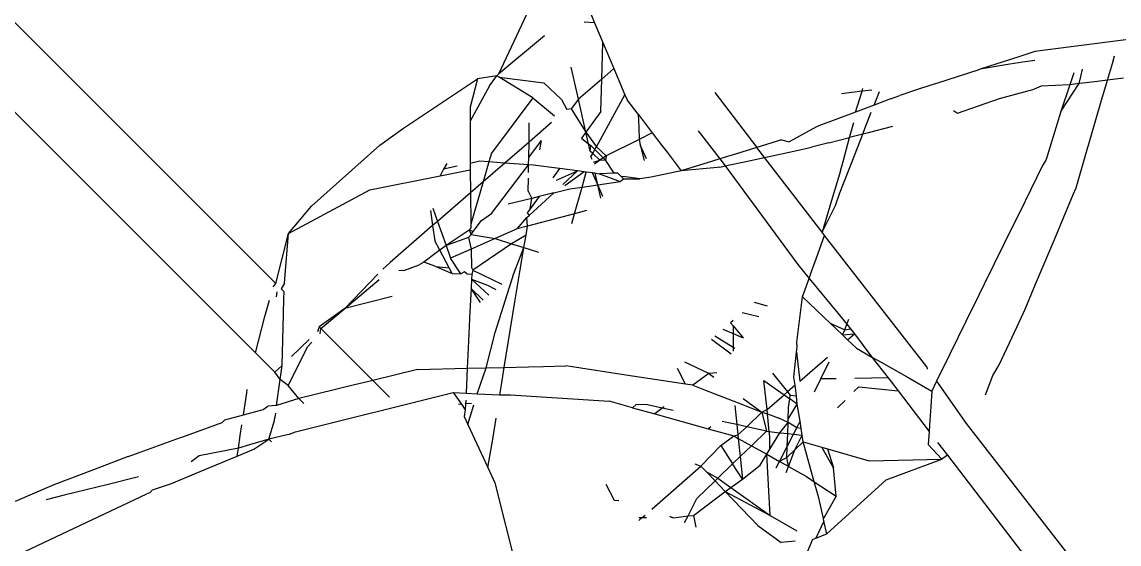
# Model space of a CAD drawing. Header units: inches. Extents: x 3324238 to 135265466, y -1036581 to 20094598.
# Drawn here: x 3354732.198 to 3354732.715, y -519084.361 to -519084.115 of the extents above; entities that cross this region are included whole.
import ezdxf

# ---------------------------------------------------------------- set-up
doc = ezdxf.new("R2010")
doc.units = ezdxf.units.IN
doc.header["$MEASUREMENT"] = 0
doc.layers.add('FURNITURE', color=32, linetype='Continuous', lineweight=13)

msp = doc.modelspace()

# ---------------------------------------------------------------- linework, layer by layer
for p, q in [((3354732.30849, -519084.27058, 0.00267), (3354730.67133, -519082.63358, 0.00267)), ((3354732.31799, -519084.23783, 0.00267), (3354730.72005, -519082.64008, 0.00267)), ((3354732.42302, -519084.13899, 0.00267), (3354732.43984, -519084.10308, 0.00267)), ((3354732.46525, -519084.10813, 0.00267), (3354732.46813, -519084.11494, 0.00267)), ((3354732.46813, -519084.11494, 0.00267), (3354732.46331, -519084.11473, 0.00267)), ((3354732.46813, -519084.11494, 0.00267), (3354732.47202, -519084.12418, 0.00267)), ((3354732.44463, -519084.12106, 0.00267), (3354732.42302, -519084.13899, 0.00267)), ((3354732.73679, -519084.12058, 0.00267), (3354732.67559, -519084.1285, 0.00267)), ((3354732.47152, -519084.14152, 0.00267), (3354732.47202, -519084.12418, 0.00267)), ((3354732.47202, -519084.12418, 0.00267), (3354732.47724, -519084.13657, 0.00267)), ((3354732.66791, -519084.131, 0.00267), (3354732.64973, -519084.13689, 0.00267)), ((3354732.6699, -519084.13359, 0.00267), (3354732.66378, -519084.13444, 0.00267)), ((3354732.66892, -519084.13067, 0.00267), (3354732.66791, -519084.131, 0.00267)), ((3354732.67559, -519084.1285, 0.00267), (3354732.66892, -519084.13067, 0.00267)), ((3354732.6755, -519084.13281, 0.00267), (3354732.6699, -519084.13359, 0.00267)), ((3354732.71204, -519084.13416, 0.00267), (3354732.71308, -519084.13061, 0.00267)), ((3354732.45976, -519084.14747, 0.00267), (3354732.45709, -519084.13589, 0.00267)), ((3354732.47724, -519084.13657, 0.00267), (3354732.47152, -519084.14152, 0.00267)), ((3354732.47724, -519084.13657, 0.00267), (3354732.48245, -519084.14892, 0.00267)), ((3354732.6486, -519084.13726, 0.00267), (3354732.62973, -519084.14338, 0.00267)), ((3354732.64973, -519084.13689, 0.00267), (3354732.6486, -519084.13726, 0.00267)), ((3354732.66378, -519084.13444, 0.00267), (3354732.64973, -519084.13689, 0.00267)), ((3354732.69394, -519084.13849, 0.00267), (3354732.69202, -519084.14414, 0.00267)), ((3354732.69721, -519084.14021, 0.00267), (3354732.69794, -519084.13684, 0.00267)), ((3354732.70977, -519084.14195, 0.00267), (3354732.71204, -519084.13416, 0.00267)), ((3354732.37814, -519084.16458, 0.00267), (3354732.41302, -519084.14135, 0.00267)), ((3354732.41302, -519084.14135, 0.00267), (3354732.40961, -519084.1548, 0.00267)), ((3354732.42205, -519084.13989, 0.00267), (3354732.41302, -519084.14135, 0.00267)), ((3354732.41873, -519084.14473, 0.00267), (3354732.42205, -519084.13989, 0.00267)), ((3354732.42205, -519084.13989, 0.00267), (3354732.42302, -519084.13899, 0.00267)), ((3354732.42323, -519084.14062, 0.00267), (3354732.42205, -519084.13989, 0.00267)), ((3354732.43906, -519084.15039, 0.00267), (3354732.42323, -519084.14062, 0.00267)), ((3354732.42323, -519084.14062, 0.00267), (3354732.44419, -519084.14324, 0.00267)), ((3354732.44419, -519084.14324, 0.00267), (3354732.45262, -519084.15108, 0.00267)), ((3354732.47152, -519084.14152, 0.00267), (3354732.46056, -519084.15102, 0.00267)), ((3354732.47108, -519084.15678, 0.00267), (3354732.47152, -519084.14152, 0.00267)), ((3354732.62853, -519084.14377, 0.00267), (3354732.62118, -519084.14616, 0.00267)), ((3354732.62973, -519084.14338, 0.00267), (3354732.62853, -519084.14377, 0.00267)), ((3354732.68771, -519084.1568, 0.00267), (3354732.69647, -519084.14359, 0.00267)), ((3354732.69647, -519084.14359, 0.00267), (3354732.69202, -519084.14414, 0.00267)), ((3354732.69647, -519084.14359, 0.00267), (3354732.69721, -519084.14021, 0.00267)), ((3354732.69951, -519084.14322, 0.00267), (3354732.69647, -519084.14359, 0.00267)), ((3354732.70359, -519084.14271, 0.00267), (3354732.69951, -519084.14322, 0.00267)), ((3354732.70977, -519084.14195, 0.00267), (3354732.70359, -519084.14271, 0.00267)), ((3354732.70668, -519084.15255, 0.00267), (3354732.70977, -519084.14195, 0.00267)), ((3354732.71731, -519084.14103, 0.00267), (3354732.70977, -519084.14195, 0.00267)), ((3354732.41873, -519084.14473, 0.00267), (3354732.40958, -519084.1613, 0.00267)), ((3354732.46056, -519084.15102, 0.00267), (3354732.45976, -519084.14747, 0.00267)), ((3354732.469, -519084.17337, 0.00267), (3354732.48245, -519084.14892, 0.00267)), ((3354732.48245, -519084.14892, 0.00267), (3354732.48344, -519084.15127, 0.00267)), ((3354732.52473, -519084.14777, 0.00267), (3354732.54465, -519084.17373, 0.00267)), ((3354732.59412, -519084.14726, 0.00267), (3354732.58451, -519084.14849, 0.00267)), ((3354732.59102, -519084.15704, 0.00267), (3354732.59412, -519084.14726, 0.00267)), ((3354732.59412, -519084.14726, 0.00267), (3354732.59457, -519084.14586, 0.00267)), ((3354732.5988, -519084.14667, 0.00267), (3354732.59412, -519084.14726, 0.00267)), ((3354732.59979, -519084.15373, 0.00267), (3354732.60228, -519084.14733, 0.00267)), ((3354732.62118, -519084.14616, 0.00267), (3354732.61188, -519084.14917, 0.00267)), ((3354732.65883, -519084.15059, 0.00267), (3354732.67523, -519084.14621, 0.00267)), ((3354732.67854, -519084.14484, 0.00267), (3354732.67523, -519084.14621, 0.00267)), ((3354732.69202, -519084.14414, 0.00267), (3354732.67854, -519084.14484, 0.00267)), ((3354732.69202, -519084.14414, 0.00267), (3354732.68771, -519084.1568, 0.00267)), ((3354732.43906, -519084.15039, 0.00267), (3354732.41962, -519084.1764, 0.00267)), ((3354732.43906, -519084.15039, 0.00267), (3354732.44929, -519084.1588, 0.00267)), ((3354732.45262, -519084.15108, 0.00267), (3354732.45502, -519084.15582, 0.00267)), ((3354732.46056, -519084.15102, 0.00267), (3354732.45711, -519084.1555, 0.00267)), ((3354732.46406, -519084.16647, 0.00267), (3354732.46056, -519084.15102, 0.00267)), ((3354732.48861, -519084.15805, 0.00267), (3354732.48344, -519084.15127, 0.00267)), ((3354732.59979, -519084.15373, 0.00267), (3354732.59102, -519084.15704, 0.00267)), ((3354732.60746, -519084.15084, 0.00267), (3354732.59979, -519084.15373, 0.00267)), ((3354732.60746, -519084.15084, 0.00267), (3354732.61188, -519084.14917, 0.00267)), ((3354732.63908, -519084.15752, 0.00267), (3354732.65883, -519084.15059, 0.00267)), ((3354732.70084, -519084.17256, 0.00267), (3354732.70668, -519084.15255, 0.00267)), ((3354732.40961, -519084.1548, 0.00267), (3354732.40958, -519084.1613, 0.00267)), ((3354732.45711, -519084.1555, 0.00267), (3354732.45502, -519084.15582, 0.00267)), ((3354732.45711, -519084.1555, 0.00267), (3354732.46406, -519084.16647, 0.00267)), ((3354732.47108, -519084.15678, 0.00267), (3354732.46406, -519084.16647, 0.00267)), ((3354732.48861, -519084.15805, 0.00267), (3354732.48905, -519084.16437, 0.00267)), ((3354732.48861, -519084.15805, 0.00267), (3354732.49535, -519084.16688, 0.00267)), ((3354732.58986, -519084.15748, 0.00267), (3354732.57372, -519084.16356, 0.00267)), ((3354732.59102, -519084.15704, 0.00267), (3354732.58986, -519084.15748, 0.00267)), ((3354732.59548, -519084.16481, 0.00267), (3354732.5985, -519084.15703, 0.00267)), ((3354732.63724, -519084.15635, 0.00267), (3354732.63908, -519084.15752, 0.00267)), ((3354732.68771, -519084.1568, 0.00267), (3354732.68092, -519084.17937, 0.00267)), ((3354732.36702, -519084.17262, 0.00267), (3354732.37814, -519084.16458, 0.00267)), ((3354732.40958, -519084.1613, 0.00267), (3354732.40949, -519084.18125, 0.00267)), ((3354732.44793, -519084.16197, 0.00267), (3354732.43726, -519084.17121, 0.00267)), ((3354732.43726, -519084.17121, 0.00267), (3354732.43739, -519084.16212, 0.00267)), ((3354732.48905, -519084.16437, 0.00267), (3354732.48922, -519084.16991, 0.00267)), ((3354732.57262, -519084.16397, 0.00267), (3354732.55981, -519084.17104, 0.00267)), ((3354732.57372, -519084.16356, 0.00267), (3354732.57262, -519084.16397, 0.00267)), ((3354732.58825, -519084.16905, 0.00267), (3354732.59019, -519084.16192, 0.00267)), ((3354732.60846, -519084.1639, 0.00267), (3354732.59702, -519084.16681, 0.00267)), ((3354732.46406, -519084.16647, 0.00267), (3354732.46192, -519084.16941, 0.00267)), ((3354732.46192, -519084.16941, 0.00267), (3354732.46531, -519084.17201, 0.00267)), ((3354732.46406, -519084.16647, 0.00267), (3354732.469, -519084.17337, 0.00267)), ((3354732.46531, -519084.17201, 0.00267), (3354732.46406, -519084.16647, 0.00267)), ((3354732.49535, -519084.16688, 0.00267), (3354732.48922, -519084.16991, 0.00267)), ((3354732.49535, -519084.16688, 0.00267), (3354732.49984, -519084.17277, 0.00267)), ((3354732.51699, -519084.16592, 0.00267), (3354732.52713, -519084.17913, 0.00267)), ((3354732.57843, -519084.17155, 0.00267), (3354732.58825, -519084.16905, 0.00267)), ((3354732.58518, -519084.18033, 0.00267), (3354732.58825, -519084.16905, 0.00267)), ((3354732.58801, -519084.18402, 0.00267), (3354732.59445, -519084.16747, 0.00267)), ((3354732.59445, -519084.16747, 0.00267), (3354732.58825, -519084.16905, 0.00267)), ((3354732.59445, -519084.16747, 0.00267), (3354732.59548, -519084.16481, 0.00267)), ((3354732.59702, -519084.16681, 0.00267), (3354732.59445, -519084.16747, 0.00267)), ((3354732.33488, -519084.20134, 0.00267), (3354732.36702, -519084.17262, 0.00267)), ((3354732.43726, -519084.17121, 0.00267), (3354732.42584, -519084.1811, 0.00267)), ((3354732.43715, -519084.17851, 0.00267), (3354732.44316, -519084.17051, 0.00267)), ((3354732.43715, -519084.17851, 0.00267), (3354732.43726, -519084.17121, 0.00267)), ((3354732.44238, -519084.17484, 0.00267), (3354732.44316, -519084.17051, 0.00267)), ((3354732.46531, -519084.17201, 0.00267), (3354732.46639, -519084.17284, 0.00267)), ((3354732.46609, -519084.17544, 0.00267), (3354732.46531, -519084.17201, 0.00267)), ((3354732.46609, -519084.17544, 0.00267), (3354732.46639, -519084.17284, 0.00267)), ((3354732.46639, -519084.17284, 0.00267), (3354732.46825, -519084.17473, 0.00267)), ((3354732.46726, -519084.17653, 0.00267), (3354732.46825, -519084.17473, 0.00267)), ((3354732.46825, -519084.17473, 0.00267), (3354732.469, -519084.17337, 0.00267)), ((3354732.46825, -519084.17473, 0.00267), (3354732.47213, -519084.17867, 0.00267)), ((3354732.469, -519084.17337, 0.00267), (3354732.47356, -519084.17763, 0.00267)), ((3354732.48922, -519084.16991, 0.00267), (3354732.47356, -519084.17763, 0.00267)), ((3354732.48922, -519084.16991, 0.00267), (3354732.48962, -519084.17243, 0.00267)), ((3354732.48962, -519084.17243, 0.00267), (3354732.49157, -519084.17994, 0.00267)), ((3354732.49257, -519084.17907, 0.00267), (3354732.48962, -519084.17243, 0.00267)), ((3354732.49984, -519084.17277, 0.00267), (3354732.50231, -519084.176, 0.00267)), ((3354732.54465, -519084.17373, 0.00267), (3354732.53504, -519084.17669, 0.00267)), ((3354732.55623, -519084.17016, 0.00267), (3354732.54465, -519084.17373, 0.00267)), ((3354732.54824, -519084.1784, 0.00267), (3354732.54465, -519084.17373, 0.00267)), ((3354732.55623, -519084.17016, 0.00267), (3354732.55981, -519084.17104, 0.00267)), ((3354732.56194, -519084.17543, 0.00267), (3354732.57028, -519084.17362, 0.00267)), ((3354732.57843, -519084.17155, 0.00267), (3354732.57028, -519084.17362, 0.00267)), ((3354732.69494, -519084.19279, 0.00267), (3354732.70056, -519084.17353, 0.00267)), ((3354732.70056, -519084.17353, 0.00267), (3354732.70084, -519084.17256, 0.00267)), ((3354732.41962, -519084.1764, 0.00267), (3354732.41841, -519084.18055, 0.00267)), ((3354732.4371, -519084.18194, 0.00267), (3354732.43715, -519084.17851, 0.00267)), ((3354732.46726, -519084.17653, 0.00267), (3354732.46609, -519084.17544, 0.00267)), ((3354732.46636, -519084.17817, 0.00267), (3354732.46726, -519084.17653, 0.00267)), ((3354732.46698, -519084.17937, 0.00267), (3354732.46636, -519084.17817, 0.00267)), ((3354732.4707, -519084.17972, 0.00267), (3354732.46726, -519084.17653, 0.00267)), ((3354732.46759, -519084.18059, 0.00267), (3354732.4707, -519084.17972, 0.00267)), ((3354732.4707, -519084.17972, 0.00267), (3354732.46811, -519084.18161, 0.00267)), ((3354732.47213, -519084.17867, 0.00267), (3354732.4707, -519084.17972, 0.00267)), ((3354732.47336, -519084.17992, 0.00267), (3354732.4707, -519084.17972, 0.00267)), ((3354732.47356, -519084.17763, 0.00267), (3354732.47213, -519084.17867, 0.00267)), ((3354732.47213, -519084.17867, 0.00267), (3354732.47336, -519084.17992, 0.00267)), ((3354732.47356, -519084.17763, 0.00267), (3354732.47336, -519084.17992, 0.00267)), ((3354732.47336, -519084.17992, 0.00267), (3354732.47729, -519084.18583, 0.00267)), ((3354732.50231, -519084.176, 0.00267), (3354732.50897, -519084.18472, 0.00267)), ((3354732.52713, -519084.17913, 0.00267), (3354732.52366, -519084.18019, 0.00267)), ((3354732.52913, -519084.17851, 0.00267), (3354732.52713, -519084.17913, 0.00267)), ((3354732.52713, -519084.17913, 0.00267), (3354732.52967, -519084.18243, 0.00267)), ((3354732.53504, -519084.17669, 0.00267), (3354732.52913, -519084.17851, 0.00267)), ((3354732.53805, -519084.18061, 0.00267), (3354732.54824, -519084.1784, 0.00267)), ((3354732.54824, -519084.1784, 0.00267), (3354732.56194, -519084.17543, 0.00267)), ((3354732.57528, -519084.21363, 0.00267), (3354732.54824, -519084.1784, 0.00267)), ((3354732.68092, -519084.17937, 0.00267), (3354732.67894, -519084.18257, 0.00267)), ((3354732.39706, -519084.18398, 0.00267), (3354732.39534, -519084.18707, 0.00267)), ((3354732.39534, -519084.18707, 0.00267), (3354732.40948, -519084.18422, 0.00267)), ((3354732.39857, -519084.18124, 0.00267), (3354732.39706, -519084.18398, 0.00267)), ((3354732.40346, -519084.18257, 0.00267), (3354732.39706, -519084.18398, 0.00267)), ((3354732.40949, -519084.18125, 0.00267), (3354732.40948, -519084.18422, 0.00267)), ((3354732.40948, -519084.18422, 0.00267), (3354732.40965, -519084.19513, 0.00267)), ((3354732.41414, -519084.18023, 0.00267), (3354732.40949, -519084.18125, 0.00267)), ((3354732.41841, -519084.18055, 0.00267), (3354732.41414, -519084.18023, 0.00267)), ((3354732.41841, -519084.18055, 0.00267), (3354732.41569, -519084.18989, 0.00267)), ((3354732.42584, -519084.1811, 0.00267), (3354732.41569, -519084.18989, 0.00267)), ((3354732.42584, -519084.1811, 0.00267), (3354732.41841, -519084.18055, 0.00267)), ((3354732.41952, -519084.20481, 0.00267), (3354732.4371, -519084.18194, 0.00267)), ((3354732.4371, -519084.18194, 0.00267), (3354732.42584, -519084.1811, 0.00267)), ((3354732.43705, -519084.18553, 0.00267), (3354732.4371, -519084.18194, 0.00267)), ((3354732.43925, -519084.1821, 0.00267), (3354732.4371, -519084.18194, 0.00267)), ((3354732.45156, -519084.1837, 0.00267), (3354732.43925, -519084.1821, 0.00267)), ((3354732.45156, -519084.1837, 0.00267), (3354732.44842, -519084.18803, 0.00267)), ((3354732.45022, -519084.1892, 0.00267), (3354732.46003, -519084.18481, 0.00267)), ((3354732.46003, -519084.18481, 0.00267), (3354732.45156, -519084.1837, 0.00267)), ((3354732.45319, -519084.19112, 0.00267), (3354732.46003, -519084.18481, 0.00267)), ((3354732.46318, -519084.18521, 0.00267), (3354732.4542, -519084.19177, 0.00267)), ((3354732.46318, -519084.18521, 0.00267), (3354732.46003, -519084.18481, 0.00267)), ((3354732.4642, -519084.18535, 0.00267), (3354732.46318, -519084.18521, 0.00267)), ((3354732.50897, -519084.18472, 0.00267), (3354732.49479, -519084.18766, 0.00267)), ((3354732.52366, -519084.18019, 0.00267), (3354732.50897, -519084.18472, 0.00267)), ((3354732.52609, -519084.18313, 0.00267), (3354732.50897, -519084.18472, 0.00267)), ((3354732.52719, -519084.18297, 0.00267), (3354732.52609, -519084.18313, 0.00267)), ((3354732.52719, -519084.18297, 0.00267), (3354732.52967, -519084.18243, 0.00267)), ((3354732.52967, -519084.18243, 0.00267), (3354732.53178, -519084.18197, 0.00267)), ((3354732.52967, -519084.18243, 0.00267), (3354732.56385, -519084.22888, 0.00267)), ((3354732.53178, -519084.18197, 0.00267), (3354732.53805, -519084.18061, 0.00267)), ((3354732.58399, -519084.18468, 0.00267), (3354732.57978, -519084.19867, 0.00267)), ((3354732.58369, -519084.19513, 0.00267), (3354732.58801, -519084.18402, 0.00267)), ((3354732.58399, -519084.18468, 0.00267), (3354732.58518, -519084.18033, 0.00267)), ((3354732.67894, -519084.18257, 0.00267), (3354732.6709, -519084.19898, 0.00267)), ((3354732.36231, -519084.19375, 0.00267), (3354732.39534, -519084.18707, 0.00267)), ((3354732.41569, -519084.18989, 0.00267), (3354732.40965, -519084.19513, 0.00267)), ((3354732.41569, -519084.18989, 0.00267), (3354732.40989, -519084.20989, 0.00267)), ((3354732.43692, -519084.19424, 0.00267), (3354732.43701, -519084.18823, 0.00267)), ((3354732.46224, -519084.19236, 0.00267), (3354732.4642, -519084.18535, 0.00267)), ((3354732.46719, -519084.18574, 0.00267), (3354732.4642, -519084.18535, 0.00267)), ((3354732.46967, -519084.19129, 0.00267), (3354732.46719, -519084.18574, 0.00267)), ((3354732.46845, -519084.1859, 0.00267), (3354732.46719, -519084.18574, 0.00267)), ((3354732.46845, -519084.1859, 0.00267), (3354732.47042, -519084.18615, 0.00267)), ((3354732.46967, -519084.19129, 0.00267), (3354732.46845, -519084.1859, 0.00267)), ((3354732.46967, -519084.19129, 0.00267), (3354732.48023, -519084.18976, 0.00267)), ((3354732.47729, -519084.18583, 0.00267), (3354732.47042, -519084.18615, 0.00267)), ((3354732.47042, -519084.18615, 0.00267), (3354732.48023, -519084.18976, 0.00267)), ((3354732.47918, -519084.18583, 0.00267), (3354732.47729, -519084.18583, 0.00267)), ((3354732.48072, -519084.18739, 0.00267), (3354732.47918, -519084.18583, 0.00267)), ((3354732.48023, -519084.18976, 0.00267), (3354732.48176, -519084.18844, 0.00267)), ((3354732.4827, -519084.18762, 0.00267), (3354732.48072, -519084.18739, 0.00267)), ((3354732.48072, -519084.18739, 0.00267), (3354732.48176, -519084.18844, 0.00267)), ((3354732.48176, -519084.18844, 0.00267), (3354732.48945, -519084.18843, 0.00267)), ((3354732.48945, -519084.18843, 0.00267), (3354732.4827, -519084.18762, 0.00267)), ((3354732.49479, -519084.18766, 0.00267), (3354732.48945, -519084.18843, 0.00267)), ((3354732.32397, -519084.21429, 0.00267), (3354732.36231, -519084.19375, 0.00267)), ((3354732.40965, -519084.19513, 0.00267), (3354732.39416, -519084.20855, 0.00267)), ((3354732.40965, -519084.19513, 0.00267), (3354732.40989, -519084.20989, 0.00267)), ((3354732.43692, -519084.19424, 0.00267), (3354732.43856, -519084.1977, 0.00267)), ((3354732.43732, -519084.20579, 0.00267), (3354732.44889, -519084.1951, 0.00267)), ((3354732.44889, -519084.1951, 0.00267), (3354732.44205, -519084.19682, 0.00267)), ((3354732.44889, -519084.1951, 0.00267), (3354732.45642, -519084.1932, 0.00267)), ((3354732.45642, -519084.1932, 0.00267), (3354732.46224, -519084.19236, 0.00267)), ((3354732.45872, -519084.20497, 0.00267), (3354732.46224, -519084.19236, 0.00267)), ((3354732.46224, -519084.19236, 0.00267), (3354732.46967, -519084.19129, 0.00267)), ((3354732.47111, -519084.19766, 0.00267), (3354732.46967, -519084.19129, 0.00267)), ((3354732.47201, -519084.19689, 0.00267), (3354732.46967, -519084.19129, 0.00267)), ((3354732.58158, -519084.20102, 0.00267), (3354732.58369, -519084.19513, 0.00267)), ((3354732.69363, -519084.19592, 0.00267), (3354732.69494, -519084.19279, 0.00267)), ((3354732.43856, -519084.1977, 0.00267), (3354732.42742, -519084.2005, 0.00267)), ((3354732.44205, -519084.19682, 0.00267), (3354732.4378, -519084.20268, 0.00267)), ((3354732.4378, -519084.20268, 0.00267), (3354732.43856, -519084.1977, 0.00267)), ((3354732.44205, -519084.19682, 0.00267), (3354732.43856, -519084.1977, 0.00267)), ((3354732.57978, -519084.19867, 0.00267), (3354732.57528, -519084.21363, 0.00267)), ((3354732.6709, -519084.19898, 0.00267), (3354732.66112, -519084.21891, 0.00267)), ((3354732.68475, -519084.21703, 0.00267), (3354732.69363, -519084.19592, 0.00267)), ((3354732.32397, -519084.21429, 0.00267), (3354732.33488, -519084.20134, 0.00267)), ((3354732.39087, -519084.20343, 0.00267), (3354732.39186, -519084.21054, 0.00267)), ((3354732.39194, -519084.20234, 0.00267), (3354732.39416, -519084.20855, 0.00267)), ((3354732.41489, -519084.20811, 0.00267), (3354732.41952, -519084.20481, 0.00267)), ((3354732.4363, -519084.20673, 0.00267), (3354732.43732, -519084.20579, 0.00267)), ((3354732.4378, -519084.20268, 0.00267), (3354732.43641, -519084.20459, 0.00267)), ((3354732.43641, -519084.20459, 0.00267), (3354732.43732, -519084.20579, 0.00267)), ((3354732.45872, -519084.20497, 0.00267), (3354732.43654, -519084.21082, 0.00267)), ((3354732.45746, -519084.20949, 0.00267), (3354732.45872, -519084.20497, 0.00267)), ((3354732.4644, -519084.20348, 0.00267), (3354732.45872, -519084.20497, 0.00267)), ((3354732.57528, -519084.21363, 0.00267), (3354732.58158, -519084.20102, 0.00267)), ((3354732.39186, -519084.21054, 0.00267), (3354732.37184, -519084.22788, 0.00267)), ((3354732.39416, -519084.20855, 0.00267), (3354732.39186, -519084.21054, 0.00267)), ((3354732.39186, -519084.21054, 0.00267), (3354732.39285, -519084.21771, 0.00267)), ((3354732.39416, -519084.20855, 0.00267), (3354732.39824, -519084.21998, 0.00267)), ((3354732.40989, -519084.20989, 0.00267), (3354732.40991, -519084.21166, 0.00267)), ((3354732.41097, -519084.21332, 0.00267), (3354732.41489, -519084.20811, 0.00267)), ((3354732.43161, -519084.21212, 0.00267), (3354732.4363, -519084.20673, 0.00267)), ((3354732.43654, -519084.21082, 0.00267), (3354732.43161, -519084.21212, 0.00267)), ((3354732.43589, -519084.21503, 0.00267), (3354732.43654, -519084.21082, 0.00267)), ((3354732.43654, -519084.21082, 0.00267), (3354732.4363, -519084.20673, 0.00267)), ((3354732.31799, -519084.23783, 0.00267), (3354732.32397, -519084.21429, 0.00267)), ((3354732.32205, -519084.23767, 0.00267), (3354732.32397, -519084.21429, 0.00267)), ((3354732.40906, -519084.21271, 0.00267), (3354732.39824, -519084.21998, 0.00267)), ((3354732.40882, -519084.21618, 0.00267), (3354732.39824, -519084.21998, 0.00267)), ((3354732.40882, -519084.21618, 0.00267), (3354732.40996, -519084.21466, 0.00267)), ((3354732.40882, -519084.21618, 0.00267), (3354732.41007, -519084.22159, 0.00267)), ((3354732.40991, -519084.21166, 0.00267), (3354732.40906, -519084.21271, 0.00267)), ((3354732.40906, -519084.21271, 0.00267), (3354732.40996, -519084.21466, 0.00267)), ((3354732.41097, -519084.21332, 0.00267), (3354732.40906, -519084.21271, 0.00267)), ((3354732.40996, -519084.21466, 0.00267), (3354732.41097, -519084.21332, 0.00267)), ((3354732.40996, -519084.21466, 0.00267), (3354732.42136, -519084.21663, 0.00267)), ((3354732.43161, -519084.21212, 0.00267), (3354732.42136, -519084.21663, 0.00267)), ((3354732.43589, -519084.21503, 0.00267), (3354732.42908, -519084.21908, 0.00267)), ((3354732.43488, -519084.22093, 0.00267), (3354732.43589, -519084.21503, 0.00267)), ((3354732.5727, -519084.22575, 0.00267), (3354732.57648, -519084.21521, 0.00267)), ((3354732.57648, -519084.21521, 0.00267), (3354732.57528, -519084.21363, 0.00267)), ((3354732.62459, -519084.27708, 0.00267), (3354732.57648, -519084.21521, 0.00267)), ((3354732.39521, -519084.22214, 0.00267), (3354732.39285, -519084.21771, 0.00267)), ((3354732.39824, -519084.21998, 0.00267), (3354732.39521, -519084.22214, 0.00267)), ((3354732.39824, -519084.21998, 0.00267), (3354732.40034, -519084.22587, 0.00267)), ((3354732.42136, -519084.21663, 0.00267), (3354732.41007, -519084.22159, 0.00267)), ((3354732.42908, -519084.21908, 0.00267), (3354732.41073, -519084.23156, 0.00267)), ((3354732.42136, -519084.21663, 0.00267), (3354732.42908, -519084.21908, 0.00267)), ((3354732.42908, -519084.21908, 0.00267), (3354732.43488, -519084.22093, 0.00267)), ((3354732.43017, -519084.23313, 0.00267), (3354732.43488, -519084.22093, 0.00267)), ((3354732.43325, -519084.23046, 0.00267), (3354732.43488, -519084.22093, 0.00267)), ((3354732.43488, -519084.22093, 0.00267), (3354732.44174, -519084.22311, 0.00267)), ((3354732.66112, -519084.21891, 0.00267), (3354732.65172, -519084.23807, 0.00267)), ((3354732.67588, -519084.23814, 0.00267), (3354732.68475, -519084.21703, 0.00267)), ((3354732.39352, -519084.22335, 0.00267), (3354732.3878, -519084.22784, 0.00267)), ((3354732.39521, -519084.22214, 0.00267), (3354732.39352, -519084.22335, 0.00267)), ((3354732.39963, -519084.23046, 0.00267), (3354732.39521, -519084.22214, 0.00267)), ((3354732.41007, -519084.22159, 0.00267), (3354732.40034, -519084.22587, 0.00267)), ((3354732.40519, -519084.2333, 0.00267), (3354732.40034, -519084.22587, 0.00267)), ((3354732.41007, -519084.22159, 0.00267), (3354732.41021, -519084.23031, 0.00267)), ((3354732.57036, -519084.23224, 0.00267), (3354732.5727, -519084.22575, 0.00267)), ((3354732.37184, -519084.22788, 0.00267), (3354732.36845, -519084.23112, 0.00267)), ((3354732.37598, -519084.23157, 0.00267), (3354732.37824, -519084.2317, 0.00267)), ((3354732.37824, -519084.2317, 0.00267), (3354732.38553, -519084.22905, 0.00267)), ((3354732.3878, -519084.22784, 0.00267), (3354732.38553, -519084.22905, 0.00267)), ((3354732.39334, -519084.22983, 0.00267), (3354732.3878, -519084.22784, 0.00267)), ((3354732.39334, -519084.22983, 0.00267), (3354732.39963, -519084.23046, 0.00267)), ((3354732.39334, -519084.22983, 0.00267), (3354732.40102, -519084.23306, 0.00267)), ((3354732.40102, -519084.23306, 0.00267), (3354732.39963, -519084.23046, 0.00267)), ((3354732.41021, -519084.23031, 0.00267), (3354732.41073, -519084.23156, 0.00267)), ((3354732.41073, -519084.23156, 0.00267), (3354732.41026, -519084.2336, 0.00267)), ((3354732.41073, -519084.23156, 0.00267), (3354732.42446, -519084.23808, 0.00267)), ((3354732.43053, -519084.24641, 0.00267), (3354732.43325, -519084.23046, 0.00267)), ((3354732.56385, -519084.22888, 0.00267), (3354732.56923, -519084.2354, 0.00267)), ((3354732.36598, -519084.23347, 0.00267), (3354732.35056, -519084.24954, 0.00267)), ((3354732.35056, -519084.24954, 0.00267), (3354732.36676, -519084.23589, 0.00267)), ((3354732.40102, -519084.23306, 0.00267), (3354732.40519, -519084.2333, 0.00267)), ((3354732.40694, -519084.23226, 0.00267), (3354732.40519, -519084.2333, 0.00267)), ((3354732.40821, -519084.23348, 0.00267), (3354732.40694, -519084.23226, 0.00267)), ((3354732.41026, -519084.2336, 0.00267), (3354732.40821, -519084.23348, 0.00267)), ((3354732.41016, -519084.23585, 0.00267), (3354732.40995, -519084.24017, 0.00267)), ((3354732.41026, -519084.2336, 0.00267), (3354732.41016, -519084.23585, 0.00267)), ((3354732.41016, -519084.23585, 0.00267), (3354732.41768, -519084.23855, 0.00267)), ((3354732.4184, -519084.24333, 0.00267), (3354732.41016, -519084.23585, 0.00267)), ((3354732.42137, -519084.26098, 0.00267), (3354732.43017, -519084.23313, 0.00267)), ((3354732.56613, -519084.24405, 0.00267), (3354732.56923, -519084.2354, 0.00267)), ((3354732.56923, -519084.2354, 0.00267), (3354732.57036, -519084.23224, 0.00267)), ((3354732.56923, -519084.2354, 0.00267), (3354732.58351, -519084.25269, 0.00267)), ((3354732.31683, -519084.23944, 0.00267), (3354732.31799, -519084.23783, 0.00267)), ((3354732.31827, -519084.24414, 0.00267), (3354732.31867, -519084.24169, 0.00267)), ((3354732.32205, -519084.23767, 0.00267), (3354732.3205, -519084.24033, 0.00267)), ((3354732.32193, -519084.24177, 0.00267), (3354732.3205, -519084.24033, 0.00267)), ((3354732.32184, -519084.24486, 0.00267), (3354732.32193, -519084.24177, 0.00267)), ((3354732.40995, -519084.24017, 0.00267), (3354732.40944, -519084.25109, 0.00267)), ((3354732.41441, -519084.24679, 0.00267), (3354732.40995, -519084.24017, 0.00267)), ((3354732.41573, -519084.24565, 0.00267), (3354732.40995, -519084.24017, 0.00267)), ((3354732.41768, -519084.23855, 0.00267), (3354732.42158, -519084.24058, 0.00267)), ((3354732.65172, -519084.23807, 0.00267), (3354732.64916, -519084.24329, 0.00267)), ((3354732.67094, -519084.2499, 0.00267), (3354732.67588, -519084.23814, 0.00267)), ((3354732.31285, -519084.25345, 0.00267), (3354732.31507, -519084.24564, 0.00267)), ((3354732.32163, -519084.25221, 0.00267), (3354732.32184, -519084.24486, 0.00267)), ((3354732.37278, -519084.244, 0.00267), (3354732.35056, -519084.24954, 0.00267)), ((3354732.4256, -519084.27736, 0.00267), (3354732.43053, -519084.24641, 0.00267)), ((3354732.54333, -519084.24666, 0.00267), (3354732.54938, -519084.24828, 0.00267)), ((3354732.56341, -519084.26546, 0.00267), (3354732.56613, -519084.24405, 0.00267)), ((3354732.56613, -519084.24405, 0.00267), (3354732.57912, -519084.25649, 0.00267)), ((3354732.64916, -519084.24329, 0.00267), (3354732.64305, -519084.25573, 0.00267)), ((3354732.32095, -519084.27641, 0.00267), (3354732.32163, -519084.25221, 0.00267)), ((3354732.35056, -519084.24954, 0.00267), (3354732.33847, -519084.2583, 0.00267)), ((3354732.33919, -519084.25902, 0.00267), (3354732.35056, -519084.24954, 0.00267)), ((3354732.40944, -519084.25109, 0.00267), (3354732.40863, -519084.26835, 0.00267)), ((3354732.5377, -519084.25154, 0.00267), (3354732.54559, -519084.25336, 0.00267)), ((3354732.66712, -519084.25814, 0.00267), (3354732.67094, -519084.2499, 0.00267)), ((3354732.30849, -519084.27058, 0.00267), (3354732.31285, -519084.25345, 0.00267)), ((3354732.53337, -519084.25529, 0.00267), (3354732.5322, -519084.25631, 0.00267)), ((3354732.5322, -519084.25631, 0.00267), (3354732.53338, -519084.25775, 0.00267)), ((3354732.57912, -519084.25649, 0.00267), (3354732.58595, -519084.25972, 0.00267)), ((3354732.58486, -519084.26198, 0.00267), (3354732.57912, -519084.25649, 0.00267)), ((3354732.58351, -519084.25269, 0.00267), (3354732.58693, -519084.25704, 0.00267)), ((3354732.58595, -519084.25972, 0.00267), (3354732.58693, -519084.25704, 0.00267)), ((3354732.58693, -519084.25704, 0.00267), (3354732.58784, -519084.25456, 0.00267)), ((3354732.58693, -519084.25704, 0.00267), (3354732.58869, -519084.25919, 0.00267)), ((3354732.64305, -519084.25573, 0.00267), (3354732.63545, -519084.2712, 0.00267)), ((3354732.33847, -519084.2583, 0.00267), (3354732.33757, -519084.26056, 0.00267)), ((3354732.33919, -519084.25902, 0.00267), (3354732.33847, -519084.2583, 0.00267)), ((3354732.33889, -519084.2615, 0.00267), (3354732.33919, -519084.25902, 0.00267)), ((3354732.36366, -519084.28349, 0.00267), (3354732.33919, -519084.25902, 0.00267)), ((3354732.41701, -519084.27757, 0.00267), (3354732.42137, -519084.26098, 0.00267)), ((3354732.5334, -519084.268, 0.00267), (3354732.5248, -519084.26272, 0.00267)), ((3354732.52863, -519084.25939, 0.00267), (3354732.53339, -519084.26144, 0.00267)), ((3354732.53338, -519084.25775, 0.00267), (3354732.53806, -519084.26346, 0.00267)), ((3354732.53338, -519084.25775, 0.00267), (3354732.53339, -519084.26144, 0.00267)), ((3354732.53339, -519084.26144, 0.00267), (3354732.53806, -519084.26346, 0.00267)), ((3354732.53339, -519084.26144, 0.00267), (3354732.5334, -519084.268, 0.00267)), ((3354732.58486, -519084.26198, 0.00267), (3354732.58595, -519084.25972, 0.00267)), ((3354732.58486, -519084.26198, 0.00267), (3354732.59051, -519084.26157, 0.00267)), ((3354732.58486, -519084.26198, 0.00267), (3354732.58732, -519084.26434, 0.00267)), ((3354732.58595, -519084.25972, 0.00267), (3354732.58869, -519084.25919, 0.00267)), ((3354732.58732, -519084.26434, 0.00267), (3354732.59051, -519084.26157, 0.00267)), ((3354732.58869, -519084.25919, 0.00267), (3354732.59051, -519084.26157, 0.00267)), ((3354732.59051, -519084.26157, 0.00267), (3354732.59877, -519084.27247, 0.00267)), ((3354732.65876, -519084.27621, 0.00267), (3354732.66712, -519084.25814, 0.00267)), ((3354732.32386, -519084.28595, 0.00267), (3354732.33307, -519084.26747, 0.00267)), ((3354732.33368, -519084.26427, 0.00267), (3354732.32538, -519084.27218, 0.00267)), ((3354732.33307, -519084.26747, 0.00267), (3354732.33495, -519084.26554, 0.00267)), ((3354732.52324, -519084.26407, 0.00267), (3354732.53241, -519084.27102, 0.00267)), ((3354732.56333, -519084.27017, 0.00267), (3354732.56358, -519084.26781, 0.00267)), ((3354732.56358, -519084.26781, 0.00267), (3354732.56341, -519084.26546, 0.00267)), ((3354732.58732, -519084.26434, 0.00267), (3354732.59148, -519084.26832, 0.00267)), ((3354732.31755, -519084.27965, 0.00267), (3354732.30849, -519084.27058, 0.00267)), ((3354732.40863, -519084.26835, 0.00267), (3354732.40818, -519084.27779, 0.00267)), ((3354732.5334, -519084.268, 0.00267), (3354732.53341, -519084.26969, 0.00267)), ((3354732.53427, -519084.26853, 0.00267), (3354732.5334, -519084.268, 0.00267)), ((3354732.56206, -519084.28198, 0.00267), (3354732.56333, -519084.27017, 0.00267)), ((3354732.56333, -519084.27017, 0.00267), (3354732.56476, -519084.28388, 0.00267)), ((3354732.56476, -519084.28388, 0.00267), (3354732.57781, -519084.27257, 0.00267)), ((3354732.59148, -519084.26832, 0.00267), (3354732.59877, -519084.27247, 0.00267)), ((3354732.59877, -519084.27247, 0.00267), (3354732.60315, -519084.27496, 0.00267)), ((3354732.59877, -519084.27247, 0.00267), (3354732.60645, -519084.28235, 0.00267)), ((3354732.63545, -519084.2712, 0.00267), (3354732.62921, -519084.2839, 0.00267)), ((3354732.32095, -519084.27641, 0.00267), (3354732.31755, -519084.27965, 0.00267)), ((3354732.32003, -519084.28313, 0.00267), (3354732.32095, -519084.27641, 0.00267)), ((3354732.38467, -519084.27836, 0.00267), (3354732.40818, -519084.27779, 0.00267)), ((3354732.40818, -519084.27779, 0.00267), (3354732.40763, -519084.2895, 0.00267)), ((3354732.40818, -519084.27779, 0.00267), (3354732.41701, -519084.27757, 0.00267)), ((3354732.41281, -519084.28979, 0.00267), (3354732.41701, -519084.27757, 0.00267)), ((3354732.41701, -519084.27757, 0.00267), (3354732.4256, -519084.27736, 0.00267)), ((3354732.42429, -519084.28557, 0.00267), (3354732.4256, -519084.27736, 0.00267)), ((3354732.4256, -519084.27736, 0.00267), (3354732.4371, -519084.27708, 0.00267)), ((3354732.4371, -519084.27708, 0.00267), (3354732.44402, -519084.27691, 0.00267)), ((3354732.44402, -519084.27691, 0.00267), (3354732.45465, -519084.27666, 0.00267)), ((3354732.48288, -519084.28097, 0.00267), (3354732.45465, -519084.27666, 0.00267)), ((3354732.51104, -519084.28528, 0.00267), (3354732.50726, -519084.27791, 0.00267)), ((3354732.52193, -519084.28018, 0.00267), (3354732.51068, -519084.27495, 0.00267)), ((3354732.57478, -519084.2828, 0.00267), (3354732.57869, -519084.27472, 0.00267)), ((3354732.60315, -519084.27496, 0.00267), (3354732.61613, -519084.28234, 0.00267)), ((3354732.62459, -519084.27708, 0.00267), (3354732.62482, -519084.27818, 0.00267)), ((3354732.65568, -519084.28119, 0.00267), (3354732.65876, -519084.27621, 0.00267)), ((3354732.32003, -519084.28313, 0.00267), (3354732.31755, -519084.27965, 0.00267)), ((3354732.31837, -519084.29526, 0.00267), (3354732.32003, -519084.28313, 0.00267)), ((3354732.32386, -519084.28595, 0.00267), (3354732.32003, -519084.28313, 0.00267)), ((3354732.38467, -519084.27836, 0.00267), (3354732.36366, -519084.28349, 0.00267)), ((3354732.5006, -519084.28368, 0.00267), (3354732.48288, -519084.28097, 0.00267)), ((3354732.52193, -519084.28018, 0.00267), (3354732.51445, -519084.2858, 0.00267)), ((3354732.52572, -519084.27999, 0.00267), (3354732.52193, -519084.28018, 0.00267)), ((3354732.52193, -519084.28018, 0.00267), (3354732.5243, -519084.28191, 0.00267)), ((3354732.55194, -519084.28003, 0.00267), (3354732.559, -519084.28887, 0.00267)), ((3354732.56259, -519084.28575, 0.00267), (3354732.56206, -519084.28198, 0.00267)), ((3354732.5718, -519084.28884, 0.00267), (3354732.57478, -519084.2828, 0.00267)), ((3354732.58197, -519084.2827, 0.00267), (3354732.57478, -519084.2828, 0.00267)), ((3354732.60645, -519084.28235, 0.00267), (3354732.59069, -519084.28257, 0.00267)), ((3354732.60645, -519084.28235, 0.00267), (3354732.61112, -519084.28843, 0.00267)), ((3354732.61613, -519084.28234, 0.00267), (3354732.62695, -519084.28849, 0.00267)), ((3354732.65223, -519084.29031, 0.00267), (3354732.65568, -519084.28119, 0.00267)), ((3354732.30428, -519084.2894, 0.00267), (3354732.30452, -519084.28783, 0.00267)), ((3354732.32891, -519084.29198, 0.00267), (3354732.32386, -519084.28595, 0.00267)), ((3354732.355, -519084.2856, 0.00267), (3354732.32891, -519084.29198, 0.00267)), ((3354732.36115, -519084.2841, 0.00267), (3354732.355, -519084.2856, 0.00267)), ((3354732.36366, -519084.28349, 0.00267), (3354732.36115, -519084.2841, 0.00267)), ((3354732.37153, -519084.29136, 0.00267), (3354732.36366, -519084.28349, 0.00267)), ((3354732.42352, -519084.29037, 0.00267), (3354732.42429, -519084.28557, 0.00267)), ((3354732.51104, -519084.28528, 0.00267), (3354732.5006, -519084.28368, 0.00267)), ((3354732.51445, -519084.2858, 0.00267), (3354732.51104, -519084.28528, 0.00267)), ((3354732.51445, -519084.2858, 0.00267), (3354732.51985, -519084.28787, 0.00267)), ((3354732.51985, -519084.28787, 0.00267), (3354732.53584, -519084.29399, 0.00267)), ((3354732.54794, -519084.28351, 0.00267), (3354732.55741, -519084.29025, 0.00267)), ((3354732.54937, -519084.29721, 0.00267), (3354732.54794, -519084.28351, 0.00267)), ((3354732.56259, -519084.28575, 0.00267), (3354732.559, -519084.28887, 0.00267)), ((3354732.5633, -519084.29079, 0.00267), (3354732.56259, -519084.28575, 0.00267)), ((3354732.59263, -519084.28653, 0.00267), (3354732.59034, -519084.28877, 0.00267)), ((3354732.59263, -519084.28653, 0.00267), (3354732.61112, -519084.28843, 0.00267)), ((3354732.61112, -519084.28843, 0.00267), (3354732.6257, -519084.30755, 0.00267)), ((3354732.62695, -519084.28849, 0.00267), (3354732.62647, -519084.29581, 0.00267)), ((3354732.62921, -519084.2839, 0.00267), (3354732.62695, -519084.28849, 0.00267)), ((3354732.62921, -519084.2839, 0.00267), (3354732.64312, -519084.30376, 0.00267)), ((3354732.30272, -519084.29972, 0.00267), (3354732.30428, -519084.2894, 0.00267)), ((3354732.32891, -519084.29198, 0.00267), (3354732.31837, -519084.29526, 0.00267)), ((3354732.32728, -519084.30769, 0.00267), (3354732.40149, -519084.28917, 0.00267)), ((3354732.33126, -519084.29432, 0.00267), (3354732.32891, -519084.29198, 0.00267)), ((3354732.40149, -519084.28917, 0.00267), (3354732.40552, -519084.2947, 0.00267)), ((3354732.40149, -519084.28917, 0.00267), (3354732.40763, -519084.2895, 0.00267)), ((3354732.40748, -519084.29276, 0.00267), (3354732.40739, -519084.29456, 0.00267)), ((3354732.40763, -519084.2895, 0.00267), (3354732.41281, -519084.28979, 0.00267)), ((3354732.41281, -519084.28979, 0.00267), (3354732.42352, -519084.29037, 0.00267)), ((3354732.42352, -519084.29037, 0.00267), (3354732.42858, -519084.29029, 0.00267)), ((3354732.42858, -519084.29029, 0.00267), (3354732.47497, -519084.29333, 0.00267)), ((3354732.48594, -519084.29639, 0.00267), (3354732.47497, -519084.29333, 0.00267)), ((3354732.53815, -519084.29198, 0.00267), (3354732.54699, -519084.29841, 0.00267)), ((3354732.54937, -519084.29721, 0.00267), (3354732.55741, -519084.29025, 0.00267)), ((3354732.55741, -519084.29025, 0.00267), (3354732.559, -519084.28887, 0.00267)), ((3354732.55741, -519084.29025, 0.00267), (3354732.56005, -519084.29213, 0.00267)), ((3354732.559, -519084.28887, 0.00267), (3354732.56026, -519084.29045, 0.00267)), ((3354732.55954, -519084.29619, 0.00267), (3354732.56005, -519084.29213, 0.00267)), ((3354732.56005, -519084.29213, 0.00267), (3354732.56026, -519084.29045, 0.00267)), ((3354732.56365, -519084.2947, 0.00267), (3354732.56005, -519084.29213, 0.00267)), ((3354732.56026, -519084.29045, 0.00267), (3354732.5633, -519084.29079, 0.00267)), ((3354732.56365, -519084.2947, 0.00267), (3354732.5633, -519084.29079, 0.00267)), ((3354732.58614, -519084.29289, 0.00267), (3354732.58255, -519084.29642, 0.00267)), ((3354732.30272, -519084.29972, 0.00267), (3354732.31205, -519084.29714, 0.00267)), ((3354732.31205, -519084.29714, 0.00267), (3354732.31422, -519084.29556, 0.00267)), ((3354732.31837, -519084.29526, 0.00267), (3354732.31422, -519084.29556, 0.00267)), ((3354732.31786, -519084.29894, 0.00267), (3354732.31758, -519084.30092, 0.00267)), ((3354732.40552, -519084.2947, 0.00267), (3354732.4041, -519084.29481, 0.00267)), ((3354732.40552, -519084.2947, 0.00267), (3354732.40726, -519084.2974, 0.00267)), ((3354732.40726, -519084.2974, 0.00267), (3354732.40676, -519084.30057, 0.00267)), ((3354732.40739, -519084.29456, 0.00267), (3354732.40726, -519084.2974, 0.00267)), ((3354732.41014, -519084.29436, 0.00267), (3354732.40739, -519084.29456, 0.00267)), ((3354732.40849, -519084.30431, 0.00267), (3354732.41125, -519084.29502, 0.00267)), ((3354732.48594, -519084.29639, 0.00267), (3354732.48778, -519084.29479, 0.00267)), ((3354732.48594, -519084.29639, 0.00267), (3354732.49646, -519084.29931, 0.00267)), ((3354732.49313, -519084.29508, 0.00267), (3354732.48778, -519084.29479, 0.00267)), ((3354732.50006, -519084.29661, 0.00267), (3354732.49313, -519084.29508, 0.00267)), ((3354732.50006, -519084.29661, 0.00267), (3354732.49646, -519084.29931, 0.00267)), ((3354732.50091, -519084.29597, 0.00267), (3354732.50006, -519084.29661, 0.00267)), ((3354732.5051, -519084.29771, 0.00267), (3354732.50006, -519084.29661, 0.00267)), ((3354732.53426, -519084.29536, 0.00267), (3354732.53519, -519084.30435, 0.00267)), ((3354732.53584, -519084.29399, 0.00267), (3354732.54699, -519084.29841, 0.00267)), ((3354732.53991, -519084.30541, 0.00267), (3354732.54699, -519084.29841, 0.00267)), ((3354732.54699, -519084.29841, 0.00267), (3354732.54937, -519084.29721, 0.00267)), ((3354732.54699, -519084.29841, 0.00267), (3354732.54911, -519084.30747, 0.00267)), ((3354732.54699, -519084.29841, 0.00267), (3354732.54958, -519084.29924, 0.00267)), ((3354732.54958, -519084.29924, 0.00267), (3354732.54937, -519084.29721, 0.00267)), ((3354732.55934, -519084.30176, 0.00267), (3354732.56365, -519084.2947, 0.00267)), ((3354732.55934, -519084.30176, 0.00267), (3354732.55954, -519084.29619, 0.00267)), ((3354732.56498, -519084.3027, 0.00267), (3354732.56365, -519084.2947, 0.00267)), ((3354732.62647, -519084.29581, 0.00267), (3354732.62589, -519084.30459, 0.00267)), ((3354732.27413, -519084.31007, 0.00267), (3354732.29269, -519084.30335, 0.00267)), ((3354732.29397, -519084.30213, 0.00267), (3354732.29269, -519084.30335, 0.00267)), ((3354732.29397, -519084.30213, 0.00267), (3354732.30272, -519084.29972, 0.00267)), ((3354732.31477, -519084.31122, 0.00267), (3354732.31737, -519084.30243, 0.00267)), ((3354732.31737, -519084.30243, 0.00267), (3354732.31758, -519084.30092, 0.00267)), ((3354732.40676, -519084.30057, 0.00267), (3354732.40849, -519084.30431, 0.00267)), ((3354732.42021, -519084.3112, 0.00267), (3354732.42178, -519084.30134, 0.00267)), ((3354732.49646, -519084.29931, 0.00267), (3354732.50876, -519084.30273, 0.00267)), ((3354732.50876, -519084.30273, 0.00267), (3354732.52162, -519084.30631, 0.00267)), ((3354732.53038, -519084.30327, 0.00267), (3354732.52824, -519084.3028, 0.00267)), ((3354732.53519, -519084.30435, 0.00267), (3354732.53038, -519084.30327, 0.00267)), ((3354732.55046, -519084.30762, 0.00267), (3354732.54958, -519084.29924, 0.00267)), ((3354732.54958, -519084.29924, 0.00267), (3354732.55466, -519084.30118, 0.00267)), ((3354732.55929, -519084.3033, 0.00267), (3354732.55466, -519084.30118, 0.00267)), ((3354732.55543, -519084.30816, 0.00267), (3354732.55929, -519084.3033, 0.00267)), ((3354732.5591, -519084.30856, 0.00267), (3354732.55929, -519084.3033, 0.00267)), ((3354732.55929, -519084.3033, 0.00267), (3354732.55934, -519084.30176, 0.00267)), ((3354732.56342, -519084.30585, 0.00267), (3354732.55929, -519084.3033, 0.00267)), ((3354732.56342, -519084.30585, 0.00267), (3354732.56498, -519084.3027, 0.00267)), ((3354732.56546, -519084.30613, 0.00267), (3354732.56498, -519084.3027, 0.00267)), ((3354732.64312, -519084.30376, 0.00267), (3354732.73819, -519084.4259, 0.00267)), ((3354732.30125, -519084.30943, 0.00267), (3354732.30201, -519084.30445, 0.00267)), ((3354732.32403, -519084.30906, 0.00267), (3354732.31477, -519084.31122, 0.00267)), ((3354732.32403, -519084.30906, 0.00267), (3354732.32521, -519084.30856, 0.00267)), ((3354732.32521, -519084.30856, 0.00267), (3354732.32728, -519084.30769, 0.00267)), ((3354732.40849, -519084.30431, 0.00267), (3354732.41786, -519084.32459, 0.00267)), ((3354732.52162, -519084.30631, 0.00267), (3354732.52294, -519084.30516, 0.00267)), ((3354732.52162, -519084.30631, 0.00267), (3354732.5338, -519084.30969, 0.00267)), ((3354732.5338, -519084.30969, 0.00267), (3354732.53568, -519084.30908, 0.00267)), ((3354732.53991, -519084.30541, 0.00267), (3354732.53519, -519084.30435, 0.00267)), ((3354732.53519, -519084.30435, 0.00267), (3354732.53568, -519084.30908, 0.00267)), ((3354732.53568, -519084.30908, 0.00267), (3354732.53991, -519084.30541, 0.00267)), ((3354732.53568, -519084.30908, 0.00267), (3354732.53586, -519084.31085, 0.00267)), ((3354732.54911, -519084.30747, 0.00267), (3354732.53991, -519084.30541, 0.00267)), ((3354732.54203, -519084.3143, 0.00267), (3354732.54911, -519084.30747, 0.00267)), ((3354732.54911, -519084.30747, 0.00267), (3354732.55046, -519084.30762, 0.00267)), ((3354732.5507, -519084.30996, 0.00267), (3354732.55046, -519084.30762, 0.00267)), ((3354732.55046, -519084.30762, 0.00267), (3354732.55543, -519084.30816, 0.00267)), ((3354732.55073, -519084.31586, 0.00267), (3354732.55543, -519084.30816, 0.00267)), ((3354732.55543, -519084.30816, 0.00267), (3354732.5591, -519084.30856, 0.00267)), ((3354732.55888, -519084.31464, 0.00267), (3354732.5591, -519084.30856, 0.00267)), ((3354732.55888, -519084.31464, 0.00267), (3354732.56186, -519084.30887, 0.00267)), ((3354732.5591, -519084.30856, 0.00267), (3354732.56186, -519084.30887, 0.00267)), ((3354732.56186, -519084.30887, 0.00267), (3354732.56342, -519084.30585, 0.00267)), ((3354732.56186, -519084.30887, 0.00267), (3354732.5659, -519084.30931, 0.00267)), ((3354732.56241, -519084.31623, 0.00267), (3354732.5659, -519084.30931, 0.00267)), ((3354732.56546, -519084.30613, 0.00267), (3354732.56342, -519084.30585, 0.00267)), ((3354732.5659, -519084.30931, 0.00267), (3354732.56546, -519084.30613, 0.00267)), ((3354732.56634, -519084.3124, 0.00267), (3354732.5659, -519084.30931, 0.00267)), ((3354732.6257, -519084.30755, 0.00267), (3354732.62529, -519084.31366, 0.00267)), ((3354732.62589, -519084.30459, 0.00267), (3354732.6257, -519084.30755, 0.00267)), ((3354732.25409, -519084.31732, 0.00267), (3354732.27315, -519084.31042, 0.00267)), ((3354732.27315, -519084.31042, 0.00267), (3354732.27413, -519084.31007, 0.00267)), ((3354732.30035, -519084.3154, 0.00267), (3354732.30125, -519084.30943, 0.00267)), ((3354732.30567, -519084.31386, 0.00267), (3354732.30035, -519084.3154, 0.00267)), ((3354732.31477, -519084.31122, 0.00267), (3354732.30567, -519084.31386, 0.00267)), ((3354732.3077, -519084.31589, 0.00267), (3354732.31477, -519084.31122, 0.00267)), ((3354732.31597, -519084.31243, 0.00267), (3354732.31477, -519084.31122, 0.00267)), ((3354732.41786, -519084.32459, 0.00267), (3354732.42021, -519084.3112, 0.00267)), ((3354732.5182, -519084.32387, 0.00267), (3354732.52755, -519084.3141, 0.00267)), ((3354732.52755, -519084.3141, 0.00267), (3354732.5338, -519084.30969, 0.00267)), ((3354732.52755, -519084.3141, 0.00267), (3354732.53319, -519084.32284, 0.00267)), ((3354732.5338, -519084.30969, 0.00267), (3354732.53586, -519084.31085, 0.00267)), ((3354732.53586, -519084.31085, 0.00267), (3354732.53675, -519084.3194, 0.00267)), ((3354732.53586, -519084.31085, 0.00267), (3354732.54203, -519084.3143, 0.00267)), ((3354732.53675, -519084.3194, 0.00267), (3354732.54203, -519084.3143, 0.00267)), ((3354732.54203, -519084.3143, 0.00267), (3354732.54922, -519084.31833, 0.00267)), ((3354732.55073, -519084.31586, 0.00267), (3354732.5507, -519084.30996, 0.00267)), ((3354732.56634, -519084.3124, 0.00267), (3354732.56241, -519084.31623, 0.00267)), ((3354732.57165, -519084.33124, 0.00267), (3354732.56634, -519084.3124, 0.00267)), ((3354732.56634, -519084.3124, 0.00267), (3354732.57514, -519084.31493, 0.00267)), ((3354732.62529, -519084.31366, 0.00267), (3354732.63177, -519084.32059, 0.00267)), ((3354732.62964, -519084.31269, 0.00267), (3354732.63434, -519084.31871, 0.00267)), ((3354732.24848, -519084.31934, 0.00267), (3354732.23209, -519084.32564, 0.00267)), ((3354732.24848, -519084.31934, 0.00267), (3354732.25409, -519084.31732, 0.00267)), ((3354732.28188, -519084.31911, 0.00267), (3354732.27815, -519084.32182, 0.00267)), ((3354732.30035, -519084.3154, 0.00267), (3354732.28188, -519084.31911, 0.00267)), ((3354732.28725, -519084.32446, 0.00267), (3354732.29977, -519084.31921, 0.00267)), ((3354732.29977, -519084.31921, 0.00267), (3354732.30035, -519084.3154, 0.00267)), ((3354732.29977, -519084.31921, 0.00267), (3354732.3077, -519084.31589, 0.00267)), ((3354732.53319, -519084.32284, 0.00267), (3354732.53675, -519084.3194, 0.00267)), ((3354732.53675, -519084.3194, 0.00267), (3354732.53785, -519084.33007, 0.00267)), ((3354732.54614, -519084.32339, 0.00267), (3354732.54922, -519084.31833, 0.00267)), ((3354732.54922, -519084.31833, 0.00267), (3354732.55073, -519084.31586, 0.00267)), ((3354732.55087, -519084.3472, 0.00267), (3354732.54922, -519084.31833, 0.00267)), ((3354732.54922, -519084.31833, 0.00267), (3354732.55524, -519084.32169, 0.00267)), ((3354732.55524, -519084.32169, 0.00267), (3354732.55888, -519084.31464, 0.00267)), ((3354732.5587, -519084.31985, 0.00267), (3354732.55888, -519084.31464, 0.00267)), ((3354732.56241, -519084.31623, 0.00267), (3354732.5587, -519084.31985, 0.00267)), ((3354732.5595, -519084.32408, 0.00267), (3354732.56241, -519084.31623, 0.00267)), ((3354732.58064, -519084.32463, 0.00267), (3354732.57514, -519084.31493, 0.00267)), ((3354732.57514, -519084.31493, 0.00267), (3354732.57793, -519084.31574, 0.00267)), ((3354732.57793, -519084.31574, 0.00267), (3354732.58064, -519084.32463, 0.00267)), ((3354732.57793, -519084.31574, 0.00267), (3354732.59753, -519084.32138, 0.00267)), ((3354732.63434, -519084.31871, 0.00267), (3354732.63177, -519084.32059, 0.00267)), ((3354732.63434, -519084.31871, 0.00267), (3354732.67081, -519084.36628, 0.00267)), ((3354732.26888, -519084.33215, 0.00267), (3354732.28725, -519084.32446, 0.00267)), ((3354732.41786, -519084.32459, 0.00267), (3354732.42118, -519084.33176, 0.00267)), ((3354732.49519, -519084.34416, 0.00267), (3354732.5182, -519084.32387, 0.00267)), ((3354732.51539, -519084.32289, 0.00267), (3354732.5182, -519084.32387, 0.00267)), ((3354732.5182, -519084.32387, 0.00267), (3354732.52087, -519084.32665, 0.00267)), ((3354732.5262, -519084.32958, 0.00267), (3354732.53319, -519084.32284, 0.00267)), ((3354732.53785, -519084.33007, 0.00267), (3354732.53319, -519084.32284, 0.00267)), ((3354732.53785, -519084.33007, 0.00267), (3354732.54614, -519084.32339, 0.00267)), ((3354732.55365, -519084.32477, 0.00267), (3354732.55524, -519084.32169, 0.00267)), ((3354732.5587, -519084.31985, 0.00267), (3354732.55524, -519084.32169, 0.00267)), ((3354732.5595, -519084.32408, 0.00267), (3354732.55524, -519084.32169, 0.00267)), ((3354732.55845, -519084.32693, 0.00267), (3354732.5595, -519084.32408, 0.00267)), ((3354732.5595, -519084.32408, 0.00267), (3354732.5587, -519084.31985, 0.00267)), ((3354732.5595, -519084.32408, 0.00267), (3354732.56799, -519084.32883, 0.00267)), ((3354732.58193, -519084.338, 0.00267), (3354732.58064, -519084.32463, 0.00267)), ((3354732.59753, -519084.32138, 0.00267), (3354732.63177, -519084.32059, 0.00267)), ((3354732.60547, -519084.33043, 0.00267), (3354732.63177, -519084.32059, 0.00267)), ((3354732.23209, -519084.32564, 0.00267), (3354732.21352, -519084.33277, 0.00267)), ((3354732.25327, -519084.32892, 0.00267), (3354732.23898, -519084.33249, 0.00267)), ((3354732.52087, -519084.32665, 0.00267), (3354732.52489, -519084.33084, 0.00267)), ((3354732.52087, -519084.32665, 0.00267), (3354732.5262, -519084.32958, 0.00267)), ((3354732.52489, -519084.33084, 0.00267), (3354732.5262, -519084.32958, 0.00267)), ((3354732.5262, -519084.32958, 0.00267), (3354732.53225, -519084.3339, 0.00267)), ((3354732.56799, -519084.32883, 0.00267), (3354732.57165, -519084.33124, 0.00267)), ((3354732.21352, -519084.33277, 0.00267), (3354732.1953, -519084.34061, 0.00267)), ((3354732.23898, -519084.33249, 0.00267), (3354732.21839, -519084.33763, 0.00267)), ((3354732.25993, -519084.33509, 0.00267), (3354732.25864, -519084.33644, 0.00267)), ((3354732.25993, -519084.33509, 0.00267), (3354732.26888, -519084.33215, 0.00267)), ((3354732.42118, -519084.33176, 0.00267), (3354732.4325, -519084.37687, 0.00267)), ((3354732.47343, -519084.33234, 0.00267), (3354732.47743, -519084.33986, 0.00267)), ((3354732.51635, -519084.33909, 0.00267), (3354732.52489, -519084.33084, 0.00267)), ((3354732.52489, -519084.33084, 0.00267), (3354732.52969, -519084.33584, 0.00267)), ((3354732.52969, -519084.33584, 0.00267), (3354732.53225, -519084.3339, 0.00267)), ((3354732.53225, -519084.3339, 0.00267), (3354732.53785, -519084.33007, 0.00267)), ((3354732.53225, -519084.3339, 0.00267), (3354732.55087, -519084.3472, 0.00267)), ((3354732.57377, -519084.33878, 0.00267), (3354732.57165, -519084.33124, 0.00267)), ((3354732.57165, -519084.33124, 0.00267), (3354732.58193, -519084.338, 0.00267)), ((3354732.60547, -519084.33043, 0.00267), (3354732.57752, -519084.35588, 0.00267)), ((3354732.19719, -519084.36533, 0.00267), (3354732.25731, -519084.33699, 0.00267)), ((3354732.21839, -519084.33763, 0.00267), (3354732.20986, -519084.33976, 0.00267)), ((3354732.25864, -519084.33644, 0.00267), (3354732.25731, -519084.33699, 0.00267)), ((3354732.47743, -519084.33986, 0.00267), (3354732.47959, -519084.34017, 0.00267)), ((3354732.51217, -519084.34725, 0.00267), (3354732.51635, -519084.33909, 0.00267)), ((3354732.51476, -519084.34715, 0.00267), (3354732.52969, -519084.33584, 0.00267)), ((3354732.52969, -519084.33584, 0.00267), (3354732.54512, -519084.35194, 0.00267)), ((3354732.52969, -519084.33584, 0.00267), (3354732.55087, -519084.3472, 0.00267)), ((3354732.57593, -519084.34862, 0.00267), (3354732.57377, -519084.33878, 0.00267)), ((3354732.58193, -519084.338, 0.00267), (3354732.57593, -519084.34862, 0.00267)), ((3354732.48897, -519084.34818, 0.00267), (3354732.49062, -519084.34811, 0.00267)), ((3354732.48903, -519084.34949, 0.00267), (3354732.49062, -519084.34811, 0.00267)), ((3354732.49062, -519084.34811, 0.00267), (3354732.49199, -519084.34693, 0.00267)), ((3354732.49062, -519084.34811, 0.00267), (3354732.49266, -519084.34803, 0.00267)), ((3354732.5052, -519084.34827, 0.00267), (3354732.50356, -519084.34759, 0.00267)), ((3354732.50356, -519084.34759, 0.00267), (3354732.5052, -519084.34827, 0.00267)), ((3354732.5052, -519084.34827, 0.00267), (3354732.51217, -519084.34725, 0.00267)), ((3354732.51053, -519084.35046, 0.00267), (3354732.51217, -519084.34725, 0.00267)), ((3354732.51217, -519084.34725, 0.00267), (3354732.51476, -519084.34715, 0.00267)), ((3354732.51476, -519084.34715, 0.00267), (3354732.51592, -519084.35267, 0.00267)), ((3354732.55087, -519084.3472, 0.00267), (3354732.56344, -519084.35431, 0.00267)), ((3354732.57621, -519084.34991, 0.00267), (3354732.57242, -519084.35781, 0.00267)), ((3354732.57621, -519084.34991, 0.00267), (3354732.57593, -519084.34862, 0.00267)), ((3354732.57752, -519084.35588, 0.00267), (3354732.57621, -519084.34991, 0.00267)), ((3354732.54512, -519084.35194, 0.00267), (3354732.55596, -519084.35985, 0.00267)), ((3354732.56256, -519084.35922, 0.00267), (3354732.55596, -519084.35985, 0.00267)), ((3354732.57074, -519084.35844, 0.00267), (3354732.56113, -519084.38132, 0.00267)), ((3354732.57074, -519084.35844, 0.00267), (3354732.57242, -519084.35781, 0.00267)), ((3354732.57242, -519084.35781, 0.00267), (3354732.57752, -519084.35588, 0.00267))]:
    msp.add_line(p, q)
at = {"layer": 'FURNITURE', "lineweight": 30}
msp.add_arc((3354732.75313, -519086.61744, 0.00267), 12.0161, 2.966283, 177.033717, dxfattribs=at)

doc.saveas('drawing.dxf')
